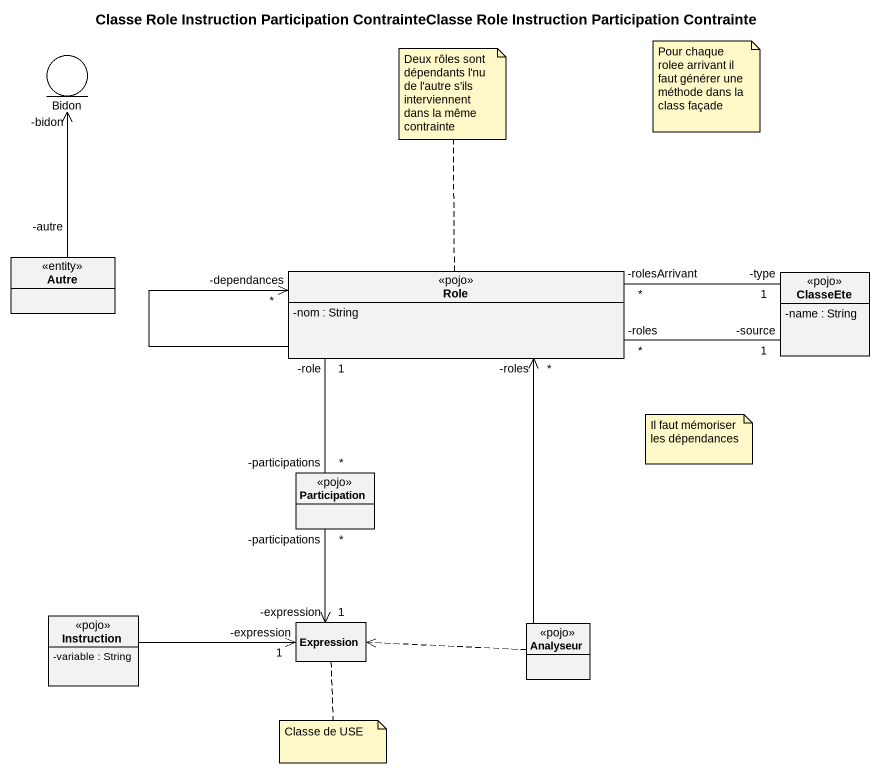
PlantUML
@startuml
title Classe Role Instruction Participation ContrainteClasse Role Instruction Participation Contrainte
allowmixing
hide circle
hide empty members
skinparam classAttributeIconSize 0
entity Bidon
class Autre <<entity>>
class Role <<pojo>> {
  -nom : String
}
class ClasseEte <<pojo>> {
  -name : String
}
class Participation <<pojo>>
class Instruction <<pojo>> {
  -variable : String
}
class Expression
class Analyseur <<pojo>>
Bidon "-bidon" <-- "-autre" Autre
Role --> "-dependances\n*" Role
Role "*\n-rolesArrivant" -right- "-type\n1" ClasseEte
ClasseEte "-source\n1" -left- "-roles\n*" Role
Participation "*\n-participations" -up- "1\n-role" Role
Instruction -right-> "-expression\n1" Expression
Expression "1\n-expression" <-up- "-participations\n*" Participation
Analyseur -up-> "*\n-roles" Role
Analyseur .left.> Expression
note top of Role : Deux rôles sont dépendants l'nu de l'autre s'ils interviennent dans la même contrainte
note as N2
  Pour chaque rolee arrivant il faut générer une méthode dans la class façade
end note
note as N3
  Il faut mémoriser les dépendances
end note
note bottom of Expression : Classe de USE
@enduml
